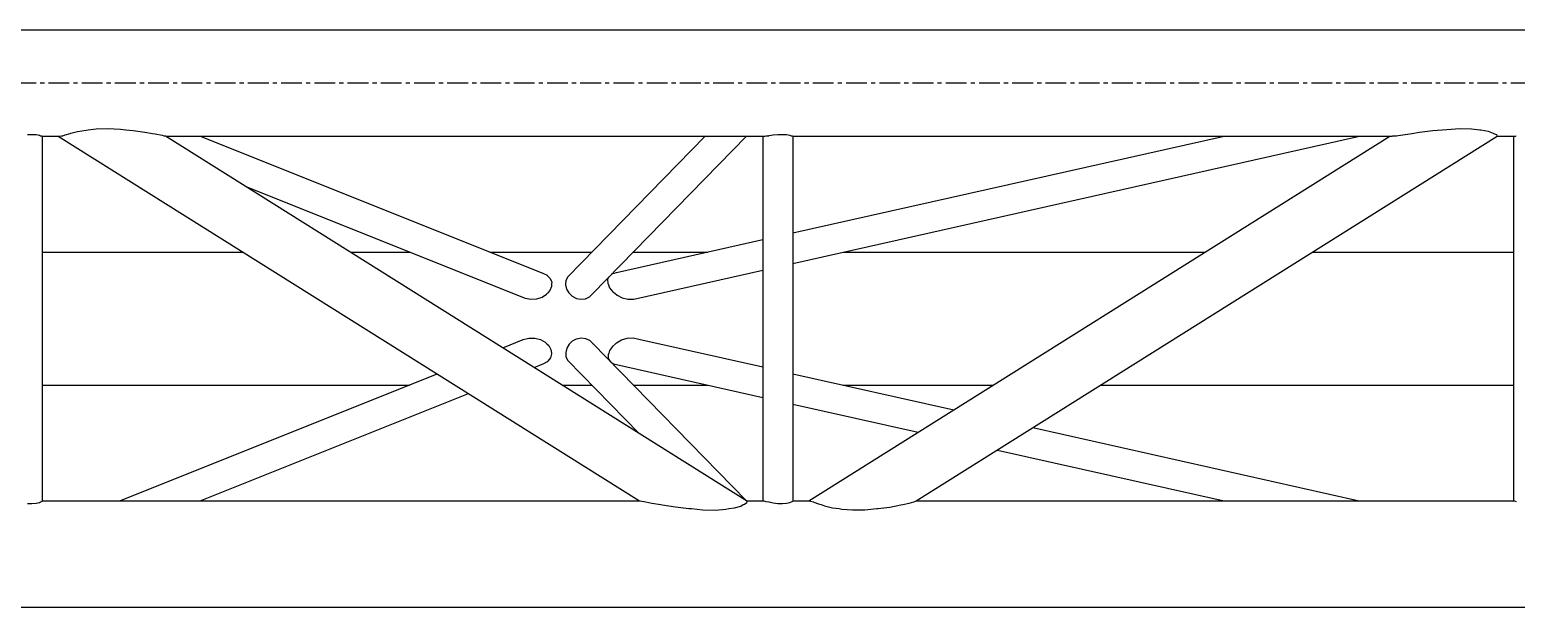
# Model space of a CAD drawing. Header units: millimetres. Extents: x 5143 to 30813, y 232 to 21408.
# Drawn here: x 26330 to 26898, y 9070 to 9291 of the extents above; entities that cross this region are included whole.
import ezdxf

# ---------------------------------------------------------------- set-up
doc = ezdxf.new("R2010")
doc.units = ezdxf.units.MM
doc.header["$LTSCALE"] = 0.25
doc.linetypes.add('CENTER', pattern=[50.8, 31.75, -6.35, 6.35, -6.35])
doc.linetypes.add('XKITLINE00', pattern=[0])

msp = doc.modelspace()

# ---------------------------------------------------------------- linework, layer by layer
at = {"color": 8, "linetype": 'XKITLINE00'}
for p, q in [((26261.34, 9290.57), (27695.34, 9290.57)), ((26329.46, 9250.57), (26331.22, 9250.6)), ((26331.22, 9250.6), (26332.81, 9250.5)), ((26332.81, 9250.5), (26334.07, 9250.28)), ((26334.07, 9250.28), (26334.54, 9250.09)), ((26334.54, 9250.09), (26334.88, 9250.06)), ((26334.88, 9250.06), (26335.16, 9249.96)), ((26335.12, 9249.97), (26341.93, 9249.97)), ((26335.16, 9249.96), (26335.16, 9110.51)), ((26341.28, 9249.97), (26563.38, 9110.57)), ((26341.34, 9249.97), (26341.54, 9249.88)), ((26341.52, 9249.91), (26342.45, 9250.06)), ((26341.52, 9249.91), (26341.54, 9249.88)), ((26342.45, 9250.06), (26342.99, 9250.09)), ((26342.99, 9250.09), (26343.89, 9250.49)), ((26343.89, 9250.49), (26345.87, 9250.92)), ((26345.87, 9250.92), (26346.03, 9251.01)), ((26346.03, 9251.01), (26348.57, 9251.74)), ((26348.57, 9251.74), (26351.93, 9252.27)), ((26351.93, 9252.27), (26352.72, 9252.33)), ((26352.72, 9252.33), (26355.75, 9252.72)), ((26355.75, 9252.72), (26360.18, 9252.83)), ((26360.18, 9252.83), (26365.05, 9252.57)), ((26365.05, 9252.57), (26367.06, 9252.33)), ((26367.06, 9252.33), (26369.91, 9252.09)), ((26369.91, 9252.09), (26374.4, 9251.48)), ((26374.4, 9251.48), (26377.26, 9250.92)), ((26377.26, 9250.92), (26378.26, 9250.79)), ((26378.26, 9250.79), (26380.95, 9250.28)), ((26380.95, 9250.28), (26381.55, 9250.09)), ((26381.55, 9250.09), (26382.29, 9250)), ((26382.29, 9250), (26604.66, 9110.44)), ((26382.33, 9249.97), (26611.34, 9249.97)), ((26395.47, 9249.97), (26526.48, 9197.55)), ((26588.52, 9249.97), (26535.85, 9196.08)), ((26604.32, 9249.97), (26545.41, 9189.68)), ((26610.56, 9249.97), (26610.56, 9110.59)), ((26610.64, 9249.97), (26610.76, 9249.88)), ((26610.76, 9249.88), (26610.84, 9249.91)), ((26610.84, 9249.91), (26611.65, 9250.01)), ((26611.02, 9249.97), (26611.07, 9249.94)), ((26611.65, 9250.01), (26612.76, 9250.09)), ((26612.76, 9250.09), (26612.91, 9250.14)), ((26612.91, 9250.14), (26614.5, 9250.41)), ((26614.5, 9250.41), (26616.26, 9250.58)), ((26616.26, 9250.58), (26618.02, 9250.61)), ((26618.02, 9250.61), (26619.61, 9250.51)), ((26619.61, 9250.51), (26620.87, 9250.28)), ((26620.87, 9250.28), (26621.33, 9250.09)), ((26621.33, 9250.09), (26621.68, 9250.06)), ((26621.68, 9250.06), (26621.96, 9249.96)), ((26621.92, 9249.97), (26851, 9249.97)), ((26621.96, 9201.34), (26838.53, 9249.97)), ((26621.96, 9212.97), (26786.76, 9249.97)), ((26621.96, 9249.96), (26621.96, 9110.52)), ((26628.15, 9110.63), (26850.16, 9249.96)), ((26669.15, 9110.59), (26891.16, 9249.92)), ((26850.16, 9249.96), (26850.29, 9249.88)), ((26850.29, 9249.88), (26851.09, 9249.99)), ((26851.09, 9249.99), (26852.69, 9250.09)), ((26852.69, 9250.09), (26853.35, 9250.23)), ((26853.35, 9250.23), (26856.94, 9250.75)), ((26856.94, 9250.75), (26858.58, 9250.92)), ((26858.58, 9250.92), (26861.52, 9251.41)), ((26861.52, 9251.41), (26866.62, 9252.04)), ((26866.62, 9252.04), (26870.16, 9252.33)), ((26870.16, 9252.33), (26871.86, 9252.53)), ((26871.86, 9252.53), (26876.93, 9252.82)), ((26876.93, 9252.82), (26881.33, 9252.74)), ((26881.33, 9252.74), (26884.58, 9252.33)), ((26884.58, 9252.33), (26884.86, 9252.31)), ((26884.86, 9252.31), (26887.74, 9251.8)), ((26887.74, 9251.8), (26889.59, 9251.09)), ((26889.59, 9251.09), (26889.73, 9250.92)), ((26889.73, 9250.92), (26890.83, 9250.53)), ((26890.83, 9250.53), (26891.07, 9250.09)), ((26891.07, 9250.09), (26891.25, 9250.07)), ((26891.25, 9250.07), (26891.16, 9249.92)), ((26891.19, 9249.97), (26898.13, 9249.97)), ((26897.35, 9249.97), (26897.35, 9110.59)), ((26897.43, 9249.97), (26897.56, 9249.88)), ((26897.56, 9249.88), (26897.63, 9249.91)), ((26897.63, 9249.91), (26898.44, 9250.02)), ((26897.82, 9249.97), (26897.87, 9249.94)), ((26412.97, 9230.75), (26519.73, 9188.03)), ((26554.59, 9197.84), (26610.56, 9210.41)), ((26335.16, 9205.67), (26411.86, 9205.67)), ((26452.92, 9205.67), (26475.63, 9205.67)), ((26506.18, 9205.67), (26545.23, 9205.67)), ((26560.97, 9205.67), (26589.47, 9205.67)), ((26641.24, 9205.67), (26779.6, 9205.67)), ((26820.66, 9205.67), (26897.35, 9205.67)), ((26526.48, 9197.55), (26528.11, 9196.78)), ((26552.68, 9197.2), (26552.87, 9197.35)), ((26552.87, 9197.35), (26554.59, 9197.84)), ((26561.22, 9187.71), (26610.56, 9198.78)), ((26528.11, 9196.78), (26528.16, 9196.72)), ((26528.16, 9196.72), (26529.31, 9195.59)), ((26529.82, 9192.54), (26529.16, 9190.94)), ((26529.31, 9195.59), (26529.87, 9194.14)), ((26529.87, 9194.14), (26529.81, 9193.47)), ((26529.81, 9193.47), (26529.82, 9192.54)), ((26535.16, 9193.47), (26535.13, 9193.16)), ((26535.13, 9193.16), (26535.51, 9191.53)), ((26535.23, 9194.71), (26535.16, 9193.47)), ((26535.85, 9196.08), (26535.23, 9194.71)), ((26535.51, 9191.53), (26536.41, 9190.04)), ((26551.58, 9196.06), (26551.16, 9195.15)), ((26551.16, 9195.15), (26551.32, 9193.65)), ((26551.32, 9193.65), (26551.42, 9193.48)), ((26551.42, 9193.48), (26551.93, 9192.02)), ((26551.93, 9192.02), (26553.16, 9190.47)), ((26519.73, 9188.03), (26521.91, 9187.63)), ((26521.91, 9187.63), (26524.14, 9187.77)), ((26524.14, 9187.77), (26526.2, 9188.42)), ((26526.2, 9188.42), (26527.9, 9189.53)), ((26528.19, 9189.9), (26527.9, 9189.53)), ((26529.16, 9190.94), (26528.19, 9189.9)), ((26536.41, 9190.04), (26536.57, 9189.9)), ((26536.57, 9189.9), (26537.68, 9188.8)), ((26537.68, 9188.8), (26539.26, 9187.96)), ((26539.26, 9187.96), (26540.98, 9187.62)), ((26540.98, 9187.62), (26542.69, 9187.82)), ((26542.69, 9187.82), (26544.22, 9188.53)), ((26544.22, 9188.53), (26545.41, 9189.68)), ((26545.48, 9189.82), (26545.41, 9189.68)), ((26553.16, 9190.47), (26553.94, 9189.9)), ((26553.94, 9189.9), (26554.81, 9189.14)), ((26554.81, 9189.14), (26556.78, 9188.16)), ((26556.78, 9188.16), (26558.99, 9187.67)), ((26558.99, 9187.67), (26561.22, 9187.71)), ((26511.16, 9169.12), (26518.97, 9172.24)), ((26518.97, 9172.24), (26521.11, 9172.78)), ((26521.11, 9172.78), (26523.36, 9172.8)), ((26523.36, 9172.8), (26525.5, 9172.28)), ((26525.5, 9172.28), (26527.32, 9171.29)), ((26527.32, 9171.29), (26528.02, 9170.57)), ((26528.02, 9170.57), (26528.71, 9169.95)), ((26528.71, 9169.95), (26529.56, 9168.4)), ((26535.58, 9168.95), (26535.19, 9167.33)), ((26536.48, 9170.44), (26535.58, 9168.95)), ((26536.48, 9170.44), (26536.63, 9170.58)), ((26536.63, 9170.58), (26537.75, 9171.69)), ((26537.75, 9171.69), (26539.33, 9172.52)), ((26539.33, 9172.52), (26541.06, 9172.85)), ((26541.06, 9172.85), (26542.77, 9172.66)), ((26542.77, 9172.66), (26544.29, 9171.95)), ((26544.29, 9171.95), (26545.48, 9170.79)), ((26545.48, 9170.79), (26545.54, 9170.66)), ((26545.48, 9170.79), (26604.13, 9110.77)), ((26553.03, 9169.63), (26551.95, 9168.05)), ((26553.03, 9169.63), (26554.17, 9170.58)), ((26554.62, 9171.03), (26554.17, 9170.58)), ((26554.62, 9171.03), (26556.51, 9172.11)), ((26556.51, 9172.11), (26558.69, 9172.73)), ((26558.69, 9172.73), (26560.95, 9172.84)), ((26560.95, 9172.84), (26563.07, 9172.41)), ((26563.07, 9172.41), (26610.56, 9161.75)), ((26523.11, 9161.62), (26526.84, 9163.11)), ((26526.84, 9163.11), (26527.93, 9163.76)), ((26527.93, 9163.76), (26528.36, 9164.01)), ((26529.4, 9165.28), (26528.36, 9164.01)), ((26529.76, 9166.77), (26529.4, 9165.28)), ((26529.56, 9168.4), (26529.71, 9167)), ((26529.71, 9167), (26529.76, 9166.77)), ((26535.19, 9167.33), (26535.22, 9167.01)), ((26535.22, 9167.01), (26535.29, 9165.78)), ((26535.29, 9165.78), (26535.91, 9164.42)), ((26535.91, 9164.42), (26563.27, 9136.41)), ((26551.7, 9167.01), (26551.44, 9166.44)), ((26551.44, 9166.44), (26551.46, 9164.98)), ((26551.46, 9164.98), (26552.15, 9163.9)), ((26551.95, 9168.05), (26551.7, 9167.01)), ((26552.34, 9163.7), (26553.48, 9162.98)), ((26364.85, 9110.57), (26486.09, 9159.09)), ((26553.48, 9162.98), (26610.56, 9150.16)), ((26621.96, 9159.19), (26683.51, 9145.37)), ((26335.16, 9154.87), (26475.56, 9154.87)), ((26533.86, 9154.87), (26545.23, 9154.87)), ((26560.97, 9154.87), (26589.56, 9154.87)), ((26641.15, 9154.87), (26698.66, 9154.87)), ((26739.71, 9154.87), (26897.35, 9154.87)), ((26395.54, 9110.57), (26498.04, 9151.59)), ((26621.96, 9147.6), (26669.91, 9136.83)), ((26713.74, 9138.58), (26838.44, 9110.57)), ((26700.15, 9130.04), (26786.85, 9110.57)), ((26329.46, 9109.66), (26331.22, 9109.62)), ((26331.22, 9109.62), (26332.81, 9109.75)), ((26332.81, 9109.75), (26334.07, 9110.02)), ((26334.07, 9110.02), (26334.54, 9110.25)), ((26334.54, 9110.25), (26334.88, 9110.32)), ((26334.88, 9110.32), (26335.16, 9110.51)), ((26335.16, 9110.57), (26563.67, 9110.57)), ((26563.35, 9110.67), (26563.41, 9110.57)), ((26563.35, 9110.67), (26563.47, 9110.61)), ((26563.47, 9110.61), (26565.08, 9110.33)), ((26565.08, 9110.33), (26565.79, 9110.25)), ((26565.79, 9110.25), (26568.1, 9109.77)), ((26568.1, 9109.77), (26571.6, 9109.24)), ((26571.6, 9109.24), (26572.1, 9109.13)), ((26572.1, 9109.13), (26577.1, 9108.31)), ((26577.1, 9108.31), (26582.27, 9107.71)), ((26582.27, 9107.71), (26583.23, 9107.64)), ((26583.23, 9107.64), (26587.57, 9107.22)), ((26587.57, 9107.22), (26592.37, 9107.1)), ((26592.37, 9107.1), (26596.39, 9107.38)), ((26596.39, 9107.38), (26597.58, 9107.64)), ((26597.58, 9107.64), (26599.63, 9107.92)), ((26599.63, 9107.92), (26602.05, 9108.61)), ((26602.05, 9108.61), (26602.99, 9109.24)), ((26602.99, 9109.24), (26603.56, 9109.39)), ((26603.56, 9109.39), (26604.42, 9110.03)), ((26604.35, 9110.25), (26604.66, 9110.44)), ((26604.35, 9110.25), (26604.42, 9110.03)), ((26604.44, 9110.57), (26610.99, 9110.57)), ((26610.56, 9110.59), (26610.76, 9110.67)), ((26610.76, 9110.67), (26610.84, 9110.61)), ((26610.84, 9110.61), (26611.65, 9110.41)), ((26611.65, 9110.41), (26612.76, 9110.26)), ((26612.76, 9110.26), (26612.91, 9110.21)), ((26612.91, 9110.21), (26614.5, 9109.87)), ((26614.5, 9109.87), (26616.26, 9109.67)), ((26616.26, 9109.67), (26618.02, 9109.63)), ((26618.02, 9109.63), (26619.61, 9109.75)), ((26619.61, 9109.75), (26620.87, 9110.03)), ((26620.87, 9110.03), (26621.33, 9110.26)), ((26621.33, 9110.26), (26621.68, 9110.33)), ((26621.68, 9110.33), (26621.96, 9110.52)), ((26621.96, 9110.57), (26628.62, 9110.57)), ((26628.15, 9110.63), (26628.12, 9110.57)), ((26628.15, 9110.63), (26628.47, 9110.67)), ((26628.47, 9110.67), (26628.79, 9110.47)), ((26628.79, 9110.47), (26629.89, 9110.26)), ((26629.89, 9110.26), (26630.07, 9110.09)), ((26630.07, 9110.09), (26631.83, 9109.46)), ((26631.83, 9109.46), (26632.84, 9109.25)), ((26632.84, 9109.25), (26634.12, 9108.69)), ((26634.12, 9108.69), (26637.09, 9107.99)), ((26637.09, 9107.99), (26639.64, 9107.66)), ((26639.64, 9107.66), (26640.7, 9107.45)), ((26640.7, 9107.45), (26644.81, 9107.14)), ((26644.81, 9107.14), (26649.48, 9107.22)), ((26649.48, 9107.22), (26654.05, 9107.66)), ((26654.05, 9107.66), (26654.44, 9107.69)), ((26654.44, 9107.69), (26659.05, 9108.27)), ((26659.05, 9108.27), (26663.3, 9109.07)), ((26663.3, 9109.07), (26664, 9109.25)), ((26664, 9109.25), (26666.48, 9109.73)), ((26666.48, 9109.73), (26668.27, 9110.26)), ((26668.27, 9110.26), (26668.58, 9110.31)), ((26668.58, 9110.31), (26669.15, 9110.59)), ((26669.13, 9110.57), (26897.79, 9110.57)), ((26897.35, 9110.59), (26897.56, 9110.67)), ((26897.56, 9110.67), (26897.63, 9110.61)), ((26897.63, 9110.61), (26898.44, 9110.42)), ((26261.35, 9069.97), (27695.34, 9069.97))]:
    msp.add_line(p, q, dxfattribs=at)
at = {"color": 8, "linetype": 'CENTER'}
msp.add_line((26261.34, 9270.27), (27695.34, 9270.27), dxfattribs=at)

doc.saveas('drawing.dxf')
